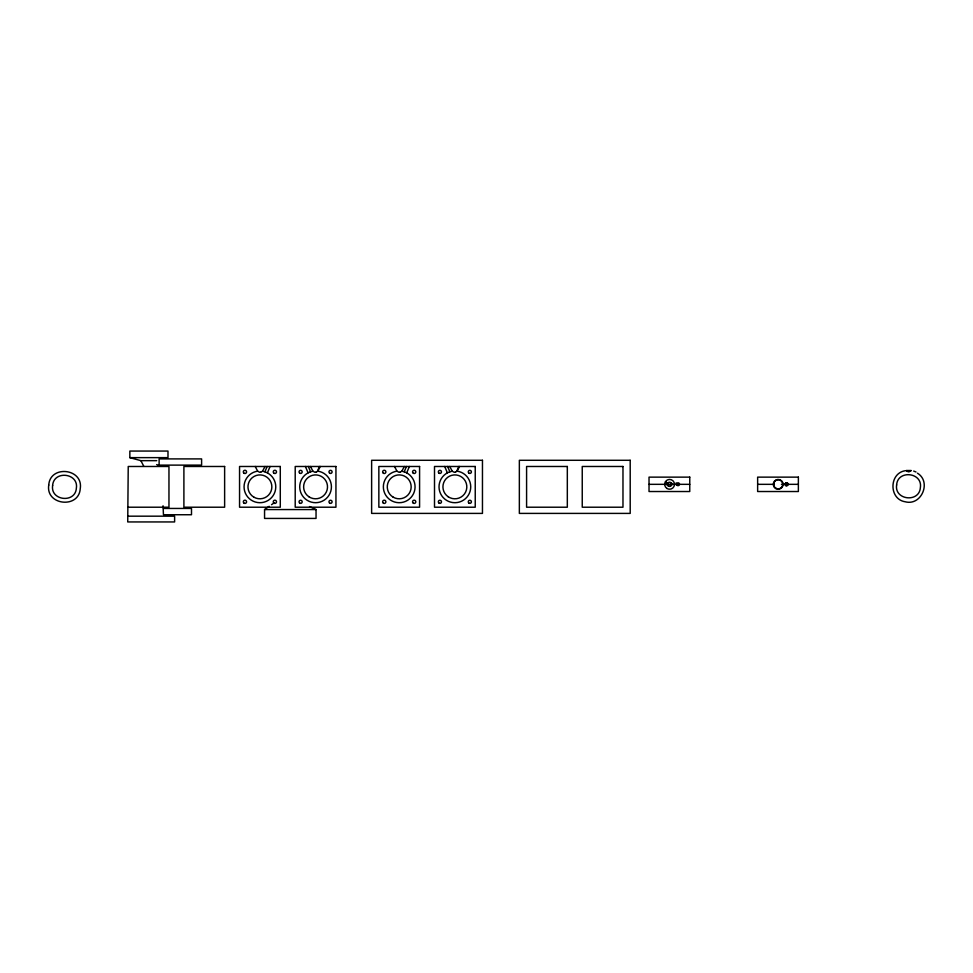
<?xml version="1.0" encoding="UTF-8"?>
<svg xmlns="http://www.w3.org/2000/svg" width="973" height="973" viewBox="0 0 973 973"><rect width="100%" height="100%" fill="white"/><g stroke="black" fill="none" stroke-linecap="round" stroke-linejoin="round"><path stroke-width="1.46" d="M159.122 465.617L159.122 458.903L201.606 458.903L201.606 465.118L159.122 465.118M127.731 516.177L174.617 516.177L174.617 521.942L127.731 521.942L128.229 466.481L168.961 466.481L168.961 507.213L128.229 507.213M264.924 471.808L267.149 466.481M267.405 472.878L270.068 466.481M404.233 471.808L406.446 466.481M406.714 472.878L409.378 466.481M315.982 472.209L317.271 471.516L319.533 466.481M455.364 472.173L456.58 471.516L458.83 466.481M265.021 466.481L262.54 471.212A15.86 15.86 0 0 1 273.121 495.634A15.86 15.86 0 0 1 246.51 495.318A15.86 15.86 0 0 1 257.663 471.151L255.218 466.481M320.275 466.481L317.83 471.151A15.86 15.86 0 0 1 328.971 495.318A15.86 15.86 0 0 1 302.372 495.634A15.86 15.86 0 0 1 312.941 471.212L310.472 466.481M404.318 466.481L401.837 471.212A15.86 15.86 0 0 1 412.418 495.634A15.86 15.86 0 0 1 385.807 495.318A15.86 15.86 0 0 1 396.96 471.151L394.515 466.481M459.572 466.481L457.128 471.151A15.86 15.86 0 0 1 468.281 495.318A15.86 15.86 0 0 1 441.669 495.634A15.86 15.86 0 0 1 452.25 471.212L449.769 466.481M309.511 506.556L316.043 509.56L316.043 518.427L264.559 518.427L264.559 509.56L269.205 506.313M271.528 504.683L273.851 503.065M262.503 471.236L260.8 472.185M401.788 471.248L400.061 472.197M909.755 471.443L910.874 470.786L909.341 471.625A1.751 1.472 -4.2 0 1 908.162 471.564M905.595 470.677C888.981 472.817 888.653 499.222 905.206 501.776C921.37 506.167 931.793 481.89 917.466 473.194M668.986 482.523L668.244 482.742A2.554 2.201 83.5 0 0 667.697 483.18A1.618 1.338 90 0 0 667.125 484.323L649.027 484.335M670.19 486.135L670.92 485.916A2.092 1.739 90 0 0 671.99 484.323M129.847 457.638L167.988 457.638L167.988 451.058L129.847 451.058L129.847 457.638L140.854 460.655L156.75 460.655M906.216 470.506L911.178 470.506M667.369 484.335L689.76 484.335M757.639 484.335L774.374 484.335M781.441 484.335L785.235 484.335M786.476 484.335L798.371 484.335M163.452 508.441L191.499 508.441L191.499 514.741L163.452 514.741L163.05 505.79M264.559 509.56L316.043 509.56M669.023 486.147L668.232 485.916A2.007 1.776 -55.9 0 1 666.931 484.372M670.129 482.523L670.896 482.73M908.077 471.613L907.627 471.431M913.683 471.066L916.007 472.002M156.677 464.595L159.073 465.593M665.423 481.732L667.66 483.131M906.885 470.993L907.42 471.321L906.763 470.92M452.421 471.333L454.136 472.233A1.739 1.484 -5.3 0 0 455.242 472.112M313.099 471.309L314.826 472.233A1.739 1.484 -5.3 0 0 315.945 472.112M397.179 471.297L398.857 472.221A1.751 1.472 -4.2 0 0 399.976 472.124M257.845 471.273L259.56 472.221A1.751 1.472 -4.2 0 0 260.679 472.124M140.854 460.655L143.663 466.018M447.641 466.481L449.854 471.808M444.722 466.481L447.373 472.878M308.344 466.481L310.557 471.808M305.413 466.481L308.076 472.878M676.04 483.009A1.277 1.265 -90 0 1 676.819 484.323M676.296 484.384A1.277 0.742 -90 0 1 676.271 484.834M668.828 482.353A1.739 0.912 3.3 0 1 670.239 482.377M670.871 482.815A2.019 1.8 -50.9 0 1 672.221 484.286M670.348 486.318A1.751 0.937 2.7 0 1 668.913 486.281M48.747 485.089C45.536 505.303 78.947 509.025 80.26 488.604C83.471 468.39 50.061 464.68 48.747 485.089M52.627 485.527C50.219 500.754 75.383 503.552 76.368 488.166C78.789 472.939 53.624 470.141 52.627 485.527M896.632 484.943C894.211 500.171 919.376 502.968 920.373 487.582C922.781 472.367 897.617 469.558 896.632 484.943M482.462 460.29L371.625 460.29L371.625 513.403L482.462 513.403L482.462 460.29M630.2 460.29L519.351 460.29L519.351 513.403L630.2 513.403L630.2 460.29M224.629 466.481L183.897 466.481L183.897 507.213L224.629 507.213L224.629 466.481M280.285 466.481L239.553 466.481L239.553 507.213L280.285 507.213L280.285 466.481M335.94 466.481L295.208 466.481L295.208 507.213L335.94 507.213L335.94 466.481M419.582 466.481L378.85 466.481L378.85 507.213L419.582 507.213L419.582 466.481M475.238 466.481L434.505 466.481L434.505 507.213L475.238 507.213L475.238 466.481M567.32 466.481L526.588 466.481L526.588 507.213L567.32 507.213L567.32 466.481M622.975 466.481L582.243 466.481L582.243 507.213L622.975 507.213L622.975 466.481M689.76 477.135L649.027 477.135L649.027 491.523L689.76 491.523L689.76 477.135M798.371 477.135L757.639 477.135L757.639 491.523L798.371 491.523L798.371 477.135M468.937 503.09A1.569 1.569 0 0 0 471.394 501.946A1.569 1.569 0 0 0 469.181 500.39A1.569 1.569 0 0 0 468.937 503.09M439.127 503.163A1.569 1.569 0 0 0 441.474 501.813A1.569 1.569 0 0 0 439.127 500.45A1.569 1.569 0 0 0 439.127 503.163M439.127 473.243A1.569 1.569 0 0 0 441.474 471.881A1.569 1.569 0 0 0 439.127 470.531A1.569 1.569 0 0 0 439.127 473.243M468.937 473.17A1.569 1.569 0 0 0 471.394 472.027A1.569 1.569 0 0 0 469.181 470.47A1.569 1.569 0 0 0 468.937 473.17M448.115 496.704A11.944 11.944 0 0 0 466.785 487.777A11.944 11.944 0 0 0 449.721 476.077A11.944 11.944 0 0 0 448.115 496.704M413.367 503.211A1.618 1.618 0 0 0 415.799 501.813A1.618 1.618 0 0 0 413.367 500.402A1.618 1.618 0 0 0 413.367 503.211M413.367 473.292A1.618 1.618 0 0 0 415.799 471.881A1.618 1.618 0 0 0 413.367 470.482A1.618 1.618 0 0 0 413.367 473.292M383.447 473.292A1.618 1.618 0 0 0 385.88 471.881A1.618 1.618 0 0 0 383.447 470.482A1.618 1.618 0 0 0 383.447 473.292M383.447 503.211A1.618 1.618 0 0 0 385.88 501.813A1.618 1.618 0 0 0 383.447 500.402A1.618 1.618 0 0 0 383.447 503.211M393.116 497.118A11.944 11.944 0 0 0 411.165 486.999A11.944 11.944 0 0 0 393.372 476.429A11.944 11.944 0 0 0 393.116 497.118M677.293 485.405A1.423 1.423 0 0 0 679.495 484.323A1.423 1.423 0 0 0 677.463 482.949A1.423 1.423 0 0 0 677.293 485.405M666.979 488.482A4.901 4.901 0 0 0 674.484 484.505A4.901 4.901 0 0 0 667.296 479.993A4.901 4.901 0 0 0 666.979 488.482M785.673 485.527A1.423 1.423 0 0 0 787.85 484.396A1.423 1.423 0 0 0 785.783 483.07A1.423 1.423 0 0 0 785.673 485.527M775.615 488.093A4.573 4.573 0 0 0 782.754 484.7A4.573 4.573 0 0 0 776.247 480.2A4.573 4.573 0 0 0 775.615 488.093M785.904 485.405A1.423 1.423 0 0 0 788.118 484.323A1.423 1.423 0 0 0 786.075 482.949A1.423 1.423 0 0 0 785.904 485.405M775.603 488.482A4.901 4.901 0 0 0 783.107 484.505A4.901 4.901 0 0 0 775.907 479.993A4.901 4.901 0 0 0 775.603 488.482M329.75 503.163A1.569 1.569 0 0 0 332.097 501.813A1.569 1.569 0 0 0 329.75 500.45A1.569 1.569 0 0 0 329.75 503.163M299.83 503.163A1.569 1.569 0 0 0 302.177 501.813A1.569 1.569 0 0 0 299.83 500.45A1.569 1.569 0 0 0 299.83 503.163M299.83 473.243A1.569 1.569 0 0 0 302.177 471.881A1.569 1.569 0 0 0 299.83 470.531A1.569 1.569 0 0 0 299.83 473.243M329.75 473.243A1.569 1.569 0 0 0 332.097 471.881A1.569 1.569 0 0 0 329.75 470.531A1.569 1.569 0 0 0 329.75 473.243M308.818 496.704A11.944 11.944 0 0 0 327.475 487.777A11.944 11.944 0 0 0 310.411 476.077A11.944 11.944 0 0 0 308.818 496.704M274.07 503.211A1.618 1.618 0 0 0 276.502 501.813A1.618 1.618 0 0 0 274.07 500.402A1.618 1.618 0 0 0 274.07 503.211M274.07 473.292A1.618 1.618 0 0 0 276.502 471.881A1.618 1.618 0 0 0 274.07 470.482A1.618 1.618 0 0 0 274.07 473.292M244.138 473.292A1.618 1.618 0 0 0 246.57 471.881A1.618 1.618 0 0 0 244.138 470.482A1.618 1.618 0 0 0 244.138 473.292M244.138 503.211A1.618 1.618 0 0 0 246.57 501.813A1.618 1.618 0 0 0 244.138 500.402A1.618 1.618 0 0 0 244.138 503.211M253.807 497.118A11.944 11.944 0 0 0 271.856 486.999A11.944 11.944 0 0 0 254.075 476.429A11.944 11.944 0 0 0 253.807 497.118"/></g></svg>
